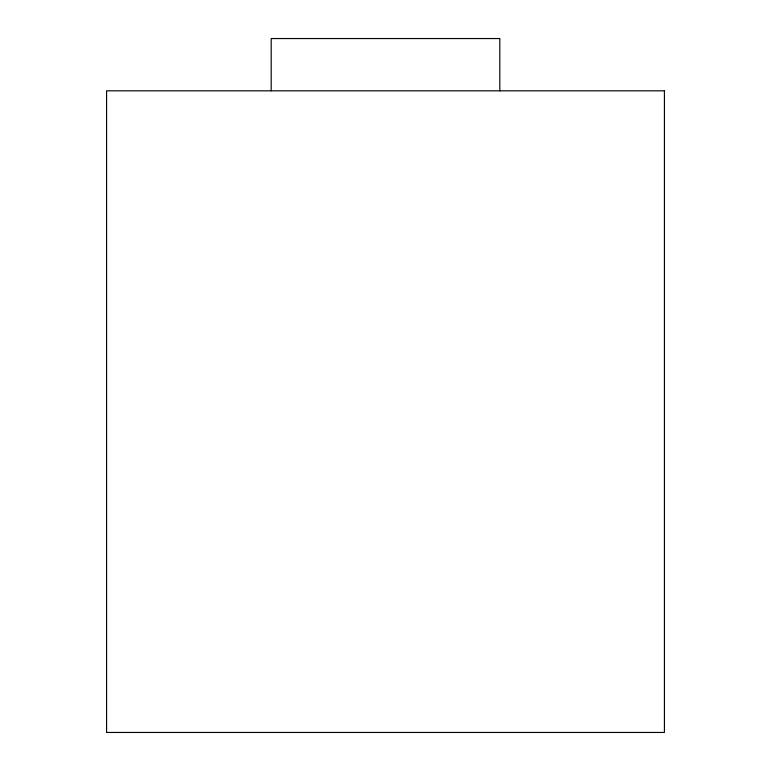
<?xml version="1.0" encoding="UTF-8"?>
<svg xmlns="http://www.w3.org/2000/svg" width="771" height="771" viewBox="0 0 771 771"><rect width="100%" height="100%" fill="white"/><g stroke="black" fill="none" stroke-linecap="round" stroke-linejoin="round"><path stroke-width="1.16" d="M499.81 90.824L499.81 38.55L271.19 38.55L271.19 90.824M664.419 90.824L106.581 90.824L106.581 732.45L664.419 732.45L664.419 90.824"/></g></svg>
